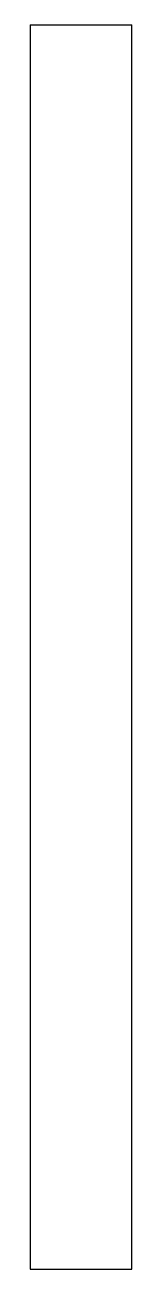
# Paper-space layout '_Dessous' of a CAD drawing. Header units: millimetres. Extents: x -103.3 to -100.3, y -18.9 to 18.
import ezdxf

# ---------------------------------------------------------------- set-up
doc = ezdxf.new("R2010")
doc.units = ezdxf.units.MM

psp = doc.layouts.new('_Dessous')

# ---------------------------------------------------------------- linework, layer by layer
at = {"color": 7, "linetype": 'Continuous', "lineweight": 25}
for p, q in [((-103.32, 18), (-103.32, -18.87)), ((-103.32, 18), (-100.32, 18)), ((-100.32, -18.87), (-100.32, 18)), ((-103.32, -18.87), (-100.32, -18.87))]:
    psp.add_line(p, q, dxfattribs=at)

doc.saveas('drawing.dxf')
